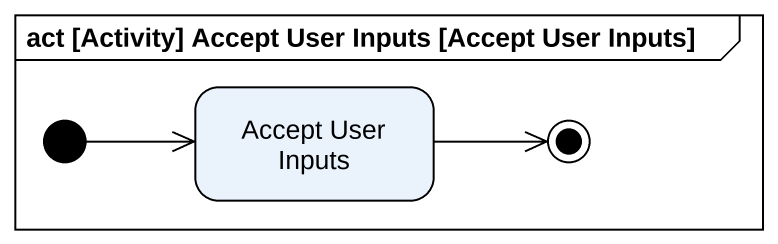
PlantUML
@startuml
mainframe act [Activity] Accept User Inputs [Accept User Inputs]
hide empty description
state "Accept User Inputs" as Accept_User_Inputs
[*] -right-> Accept_User_Inputs
Accept_User_Inputs -right-> [*]
@enduml
